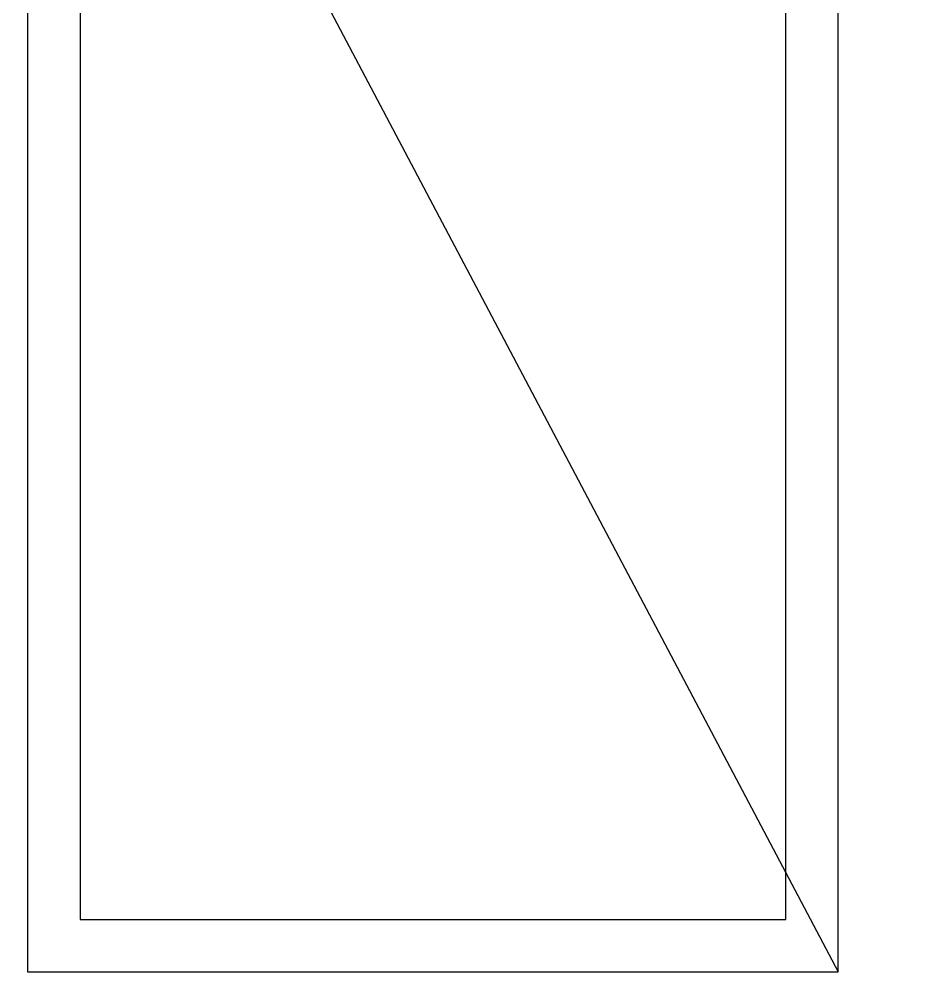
# Model space of a CAD drawing. Header units: inches. Extents: x -20583 to 399182, y -24453 to 525552.
# Drawn here: x 62367 to 62873, y 33785 to 34328 of the extents above; entities that cross this region are included whole.
import ezdxf
from ezdxf.lldxf.tags import DXFTag

# ---------------------------------------------------------------- set-up
doc = ezdxf.new("R2010")
doc.units = ezdxf.units.IN
doc.header["$LTSCALE"] = 1000
doc.header["$MEASUREMENT"] = 0
doc.layers.add('8', color=8, linetype='Continuous')
doc.layers.add('Fabric', color=253, linetype='Continuous', lineweight=0)
tags = doc.linetypes.add('DASHED2', pattern=[0.375, 0.25, -0.125]).pattern_tags.tags
tags[6:7] = [DXFTag(74, 4), DXFTag(75, 0), DXFTag(340, '0'), DXFTag(46, 1.0), DXFTag(50, 0.0), DXFTag(44, 0.0), DXFTag(45, 0.0)]
tags[4:5] = [DXFTag(74, 4), DXFTag(75, 0), DXFTag(340, '0'), DXFTag(46, 1.0), DXFTag(50, 0.0), DXFTag(44, 0.0), DXFTag(45, 0.0)]

# ---------------------------------------------------------------- blocks, each defined once
blk = doc.blocks.new('curtain elev1')
at = {"layer": 'Fabric', "lineweight": 0}
blk.add_open_spline([(323477.26, -7402.77, 0), (323411.69, -8278.92, 0), (323341.96, -8620.94, 0), (323084.81, -9075.52, 0), (322864.49, -9251.76, 0), (322695, -9247.72, 0), (322548.91, -9204.37, 0)], degree=3, knots=[407.218474, 407.218474, 407.218474, 407.218474, 756.841523, 881.937441, 1071.680382, 1265.355331, 1265.355331, 1265.355331, 1265.355331], dxfattribs=at)

msp = doc.modelspace()

# ---------------------------------------------------------------- linework, layer by layer
at = {"layer": '8', "linetype": 'DASHED2', "ltscale": 200, "elevation": 0.01}
for points in [[(62834.05, 35535.09), (62371.55, 35535.09), (62371.55, 33784.59), (62834.05, 33784.59)], [(62804.05, 35505.09), (62401.55, 35505.09), (62401.55, 33814.59), (62804.05, 33814.59)]]:
    msp.add_lwpolyline(points, close=True, dxfattribs=at)
msp.add_lwpolyline([(62834.05, 35535.09), (62371.55, 34659.84), (62834.05, 33784.59)], dxfattribs=at)

# ---------------------------------------------------------------- block references
at = {"xscale": -1}
msp.add_blockref('curtain elev1', (385843.93, 43530.32, 0), dxfattribs=at)

doc.saveas('drawing.dxf')
